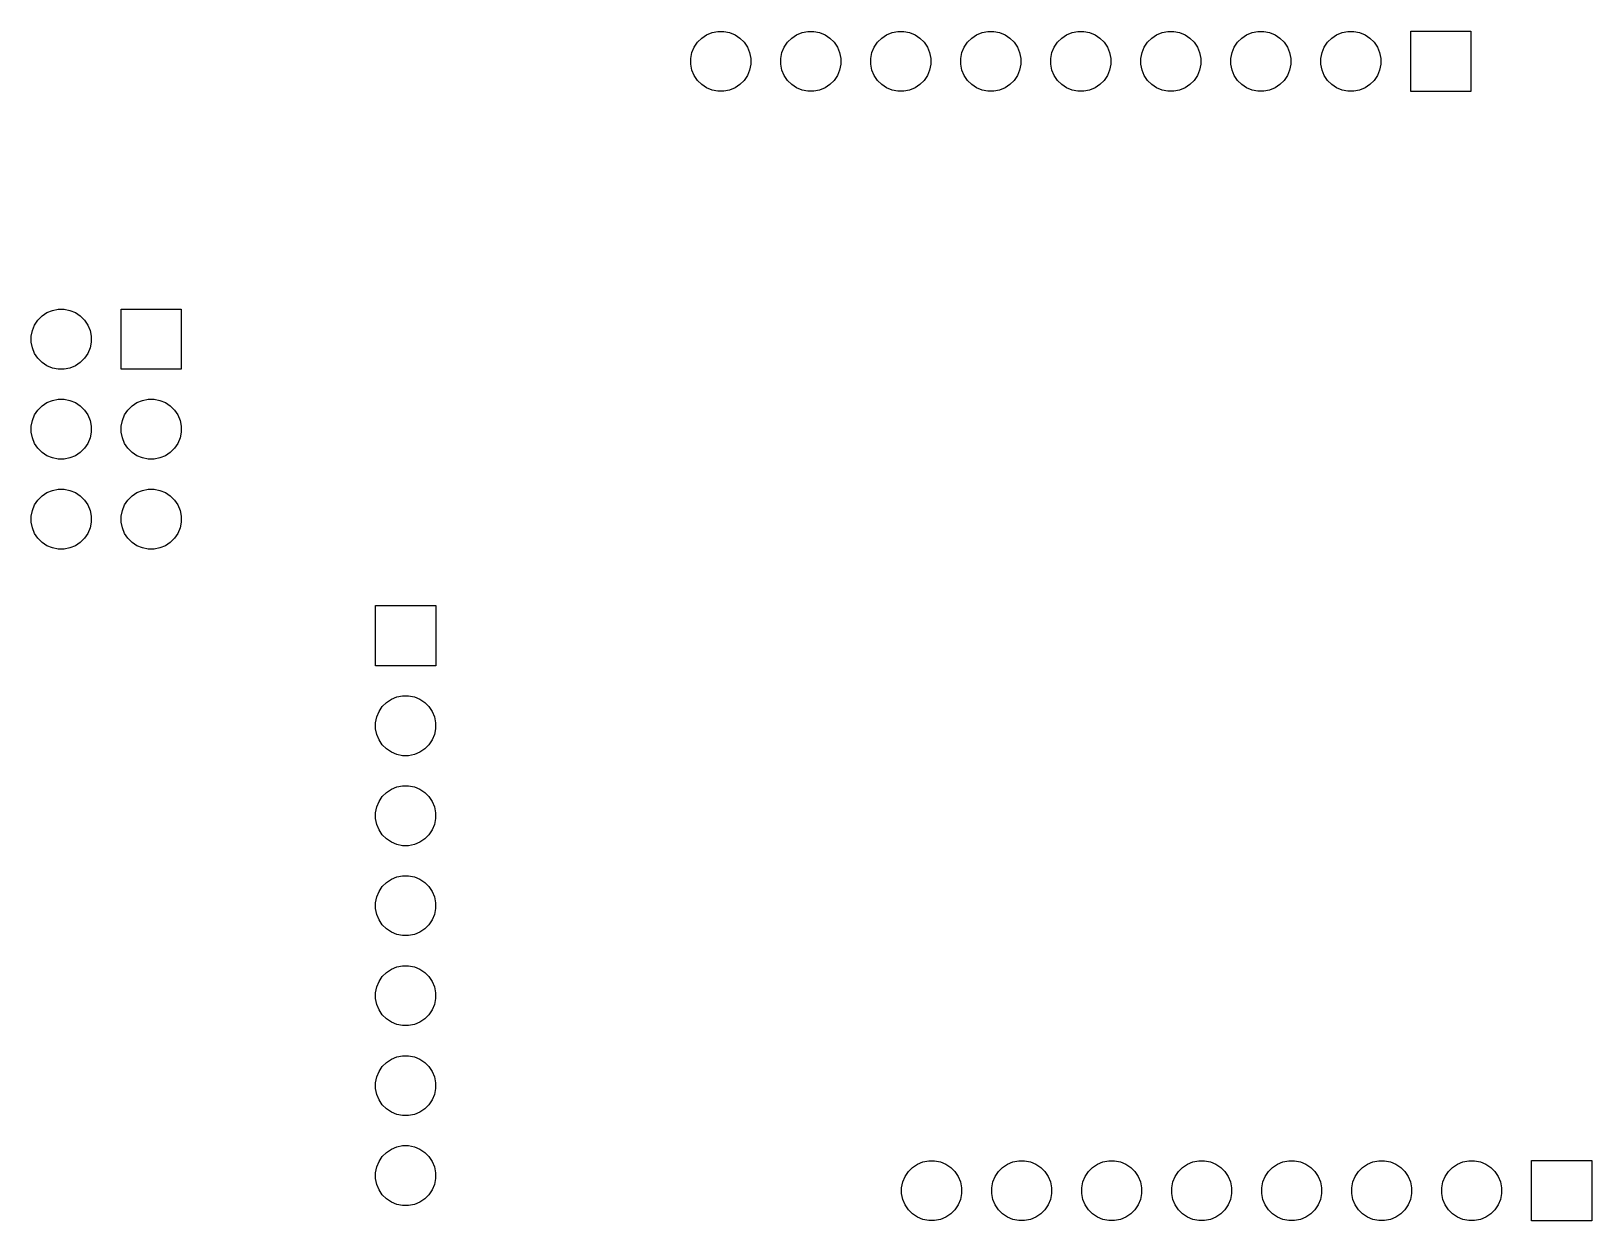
# Model space of a CAD drawing. Extents: x 51.6 to 130.8, y -155.7 to -87.4.
# Drawn here: x 53.71 to 97.75, y -155.67 to -122.09 of the extents above; entities that cross this region are included whole.
import ezdxf

# ---------------------------------------------------------------- set-up
doc = ezdxf.new("R2010")
doc.units = 0
doc.layers.add('BLACK', color=7, linetype='CONTINUOUS')

msp = doc.modelspace()

# ---------------------------------------------------------------- linework, layer by layer
at = {"layer": 'BLACK', "linetype": 'CONTINUOUS'}
for p, q in [((72.425367, -122.540067), (72.517941, -122.40152)), ((72.517941, -122.40152), (72.635766, -122.283695)), ((72.635766, -122.283695), (72.774313, -122.191121)), ((72.774313, -122.191121), (72.928258, -122.127355)), ((72.928258, -122.127355), (73.091685, -122.094847)), ((73.091685, -122.094847), (73.258315, -122.094847)), ((73.258315, -122.094847), (73.421742, -122.127355)), ((73.421742, -122.127355), (73.575687, -122.191121)), ((73.575687, -122.191121), (73.714234, -122.283695)), ((73.714234, -122.283695), (73.832059, -122.40152)), ((73.832059, -122.40152), (73.924633, -122.540067)), ((74.965367, -122.540067), (75.057941, -122.40152)), ((75.057941, -122.40152), (75.175766, -122.283695)), ((75.175766, -122.283695), (75.314313, -122.191121)), ((75.314313, -122.191121), (75.468258, -122.127355)), ((75.468258, -122.127355), (75.631685, -122.094847)), ((75.631685, -122.094847), (75.798315, -122.094847)), ((75.798315, -122.094847), (75.961742, -122.127355)), ((75.961742, -122.127355), (76.115687, -122.191121)), ((76.115687, -122.191121), (76.254234, -122.283695)), ((76.254234, -122.283695), (76.372059, -122.40152)), ((76.372059, -122.40152), (76.464633, -122.540067)), ((77.505367, -122.540067), (77.597941, -122.40152)), ((77.597941, -122.40152), (77.715766, -122.283695)), ((77.715766, -122.283695), (77.854313, -122.191121)), ((77.854313, -122.191121), (78.008258, -122.127355)), ((78.008258, -122.127355), (78.171685, -122.094847)), ((78.171685, -122.094847), (78.338315, -122.094847)), ((78.338315, -122.094847), (78.501742, -122.127355)), ((78.501742, -122.127355), (78.655687, -122.191121)), ((78.655687, -122.191121), (78.794234, -122.283695)), ((78.794234, -122.283695), (78.912059, -122.40152)), ((78.912059, -122.40152), (79.004633, -122.540067)), ((80.045367, -122.540067), (80.137941, -122.40152)), ((80.137941, -122.40152), (80.255766, -122.283695)), ((80.255766, -122.283695), (80.394313, -122.191121)), ((80.394313, -122.191121), (80.548258, -122.127355)), ((80.548258, -122.127355), (80.711685, -122.094847)), ((80.711685, -122.094847), (80.878315, -122.094847)), ((80.878315, -122.094847), (81.041742, -122.127355)), ((81.041742, -122.127355), (81.195687, -122.191121)), ((81.195687, -122.191121), (81.334234, -122.283695)), ((81.334234, -122.283695), (81.452059, -122.40152)), ((81.452059, -122.40152), (81.544633, -122.540067)), ((82.585367, -122.540067), (82.677941, -122.40152)), ((82.677941, -122.40152), (82.795766, -122.283695)), ((82.795766, -122.283695), (82.934313, -122.191121)), ((82.934313, -122.191121), (83.088258, -122.127355)), ((83.088258, -122.127355), (83.251685, -122.094847)), ((83.251685, -122.094847), (83.418315, -122.094847)), ((83.418315, -122.094847), (83.581742, -122.127355)), ((83.581742, -122.127355), (83.735687, -122.191121)), ((83.735687, -122.191121), (83.874234, -122.283695)), ((83.874234, -122.283695), (83.992059, -122.40152)), ((83.992059, -122.40152), (84.084633, -122.540067)), ((85.125367, -122.540067), (85.217941, -122.40152)), ((85.217941, -122.40152), (85.335766, -122.283695)), ((85.335766, -122.283695), (85.474313, -122.191121)), ((85.474313, -122.191121), (85.628258, -122.127355)), ((85.628258, -122.127355), (85.791685, -122.094847)), ((85.791685, -122.094847), (85.958315, -122.094847)), ((85.958315, -122.094847), (86.121742, -122.127355)), ((86.121742, -122.127355), (86.275687, -122.191121)), ((86.275687, -122.191121), (86.414234, -122.283695)), ((86.414234, -122.283695), (86.532059, -122.40152)), ((86.532059, -122.40152), (86.624633, -122.540067)), ((87.665367, -122.540067), (87.757941, -122.40152)), ((87.757941, -122.40152), (87.875766, -122.283695)), ((87.875766, -122.283695), (88.014313, -122.191121)), ((88.014313, -122.191121), (88.168258, -122.127355)), ((88.168258, -122.127355), (88.331685, -122.094847)), ((88.331685, -122.094847), (88.498315, -122.094847)), ((88.498315, -122.094847), (88.661742, -122.127355)), ((88.661742, -122.127355), (88.815687, -122.191121)), ((88.815687, -122.191121), (88.954234, -122.283695)), ((88.954234, -122.283695), (89.072059, -122.40152)), ((89.072059, -122.40152), (89.164633, -122.540067)), ((90.205367, -122.540067), (90.297941, -122.40152)), ((90.297941, -122.40152), (90.415766, -122.283695)), ((90.415766, -122.283695), (90.554313, -122.191121)), ((90.554313, -122.191121), (90.708258, -122.127355)), ((90.708258, -122.127355), (90.871685, -122.094847)), ((90.871685, -122.094847), (91.038315, -122.094847)), ((91.038315, -122.094847), (91.201742, -122.127355)), ((91.201742, -122.127355), (91.355687, -122.191121)), ((91.355687, -122.191121), (91.494234, -122.283695)), ((91.494234, -122.283695), (91.612059, -122.40152)), ((91.612059, -122.40152), (91.704633, -122.540067)), ((92.645, -123.790754), (92.645, -122.090754)), ((92.645, -122.090754), (94.345, -122.090754)), ((94.345, -122.090754), (94.345, -123.790754)), ((72.329093, -122.857439), (72.361601, -122.694012)), ((72.329093, -123.024069), (72.329093, -122.857439)), ((72.361601, -122.694012), (72.425367, -122.540067)), ((73.924633, -122.540067), (73.988399, -122.694012)), ((73.988399, -122.694012), (74.020907, -122.857439)), ((74.020907, -122.857439), (74.020907, -123.024069)), ((74.869093, -122.857439), (74.901601, -122.694012)), ((74.869093, -123.024069), (74.869093, -122.857439)), ((74.901601, -122.694012), (74.965367, -122.540067)), ((76.464633, -122.540067), (76.528399, -122.694012)), ((76.528399, -122.694012), (76.560907, -122.857439)), ((76.560907, -122.857439), (76.560907, -123.024069)), ((77.409093, -122.857439), (77.441601, -122.694012)), ((77.409093, -123.024069), (77.409093, -122.857439)), ((77.441601, -122.694012), (77.505367, -122.540067)), ((79.004633, -122.540067), (79.068399, -122.694012)), ((79.068399, -122.694012), (79.100907, -122.857439)), ((79.100907, -122.857439), (79.100907, -123.024069)), ((79.949093, -122.857439), (79.981601, -122.694012)), ((79.949093, -123.024069), (79.949093, -122.857439)), ((79.981601, -122.694012), (80.045367, -122.540067)), ((81.544633, -122.540067), (81.608399, -122.694012)), ((81.608399, -122.694012), (81.640907, -122.857439)), ((81.640907, -122.857439), (81.640907, -123.024069)), ((82.489093, -122.857439), (82.521601, -122.694012)), ((82.489093, -123.024069), (82.489093, -122.857439)), ((82.521601, -122.694012), (82.585367, -122.540067)), ((84.084633, -122.540067), (84.148399, -122.694012)), ((84.148399, -122.694012), (84.180907, -122.857439)), ((84.180907, -122.857439), (84.180907, -123.024069)), ((85.029093, -122.857439), (85.061601, -122.694012)), ((85.029093, -123.024069), (85.029093, -122.857439)), ((85.061601, -122.694012), (85.125367, -122.540067)), ((86.624633, -122.540067), (86.688399, -122.694012)), ((86.688399, -122.694012), (86.720907, -122.857439)), ((86.720907, -122.857439), (86.720907, -123.024069)), ((87.569093, -122.857439), (87.601601, -122.694012)), ((87.569093, -123.024069), (87.569093, -122.857439)), ((87.601601, -122.694012), (87.665367, -122.540067)), ((89.164633, -122.540067), (89.228399, -122.694012)), ((89.228399, -122.694012), (89.260907, -122.857439)), ((89.260907, -122.857439), (89.260907, -123.024069)), ((90.109093, -122.857439), (90.141601, -122.694012)), ((90.109093, -123.024069), (90.109093, -122.857439)), ((90.141601, -122.694012), (90.205367, -122.540067)), ((91.704633, -122.540067), (91.768399, -122.694012)), ((91.768399, -122.694012), (91.800907, -122.857439)), ((91.800907, -122.857439), (91.800907, -123.024069)), ((72.361601, -123.187496), (72.329093, -123.024069)), ((72.425367, -123.341441), (72.361601, -123.187496)), ((73.988399, -123.187496), (73.924633, -123.341441)), ((74.020907, -123.024069), (73.988399, -123.187496)), ((74.901601, -123.187496), (74.869093, -123.024069)), ((74.965367, -123.341441), (74.901601, -123.187496)), ((76.528399, -123.187496), (76.464633, -123.341441)), ((76.560907, -123.024069), (76.528399, -123.187496)), ((77.441601, -123.187496), (77.409093, -123.024069)), ((77.505367, -123.341441), (77.441601, -123.187496)), ((79.068399, -123.187496), (79.004633, -123.341441)), ((79.100907, -123.024069), (79.068399, -123.187496)), ((79.981601, -123.187496), (79.949093, -123.024069)), ((80.045367, -123.341441), (79.981601, -123.187496)), ((81.608399, -123.187496), (81.544633, -123.341441)), ((81.640907, -123.024069), (81.608399, -123.187496)), ((82.521601, -123.187496), (82.489093, -123.024069)), ((82.585367, -123.341441), (82.521601, -123.187496)), ((84.148399, -123.187496), (84.084633, -123.341441)), ((84.180907, -123.024069), (84.148399, -123.187496)), ((85.061601, -123.187496), (85.029093, -123.024069)), ((85.125367, -123.341441), (85.061601, -123.187496)), ((86.688399, -123.187496), (86.624633, -123.341441)), ((86.720907, -123.024069), (86.688399, -123.187496)), ((87.601601, -123.187496), (87.569093, -123.024069)), ((87.665367, -123.341441), (87.601601, -123.187496)), ((89.228399, -123.187496), (89.164633, -123.341441)), ((89.260907, -123.024069), (89.228399, -123.187496)), ((90.141601, -123.187496), (90.109093, -123.024069)), ((90.205367, -123.341441), (90.141601, -123.187496)), ((91.768399, -123.187496), (91.704633, -123.341441)), ((91.800907, -123.024069), (91.768399, -123.187496)), ((72.517941, -123.479988), (72.425367, -123.341441)), ((72.635766, -123.597813), (72.517941, -123.479988)), ((72.774313, -123.690387), (72.635766, -123.597813)), ((72.928258, -123.754153), (72.774313, -123.690387)), ((73.091685, -123.786661), (72.928258, -123.754153)), ((73.421742, -123.754153), (73.258315, -123.786661)), ((73.575687, -123.690387), (73.421742, -123.754153)), ((73.714234, -123.597813), (73.575687, -123.690387)), ((73.832059, -123.479988), (73.714234, -123.597813)), ((73.924633, -123.341441), (73.832059, -123.479988)), ((75.057941, -123.479988), (74.965367, -123.341441)), ((75.175766, -123.597813), (75.057941, -123.479988)), ((75.314313, -123.690387), (75.175766, -123.597813)), ((75.468258, -123.754153), (75.314313, -123.690387)), ((75.631685, -123.786661), (75.468258, -123.754153)), ((75.961742, -123.754153), (75.798315, -123.786661)), ((76.115687, -123.690387), (75.961742, -123.754153)), ((76.254234, -123.597813), (76.115687, -123.690387)), ((76.372059, -123.479988), (76.254234, -123.597813)), ((76.464633, -123.341441), (76.372059, -123.479988)), ((77.597941, -123.479988), (77.505367, -123.341441)), ((77.715766, -123.597813), (77.597941, -123.479988)), ((77.854313, -123.690387), (77.715766, -123.597813)), ((78.008258, -123.754153), (77.854313, -123.690387)), ((78.171685, -123.786661), (78.008258, -123.754153)), ((78.501742, -123.754153), (78.338315, -123.786661)), ((78.655687, -123.690387), (78.501742, -123.754153)), ((78.794234, -123.597813), (78.655687, -123.690387)), ((78.912059, -123.479988), (78.794234, -123.597813)), ((79.004633, -123.341441), (78.912059, -123.479988)), ((80.137941, -123.479988), (80.045367, -123.341441)), ((80.255766, -123.597813), (80.137941, -123.479988)), ((80.394313, -123.690387), (80.255766, -123.597813)), ((80.548258, -123.754153), (80.394313, -123.690387)), ((80.711685, -123.786661), (80.548258, -123.754153)), ((81.041742, -123.754153), (80.878315, -123.786661)), ((81.195687, -123.690387), (81.041742, -123.754153)), ((81.334234, -123.597813), (81.195687, -123.690387)), ((81.452059, -123.479988), (81.334234, -123.597813)), ((81.544633, -123.341441), (81.452059, -123.479988)), ((82.677941, -123.479988), (82.585367, -123.341441)), ((82.795766, -123.597813), (82.677941, -123.479988)), ((82.934313, -123.690387), (82.795766, -123.597813)), ((83.088258, -123.754153), (82.934313, -123.690387)), ((83.251685, -123.786661), (83.088258, -123.754153)), ((83.581742, -123.754153), (83.418315, -123.786661)), ((83.735687, -123.690387), (83.581742, -123.754153)), ((83.874234, -123.597813), (83.735687, -123.690387)), ((83.992059, -123.479988), (83.874234, -123.597813)), ((84.084633, -123.341441), (83.992059, -123.479988)), ((85.217941, -123.479988), (85.125367, -123.341441)), ((85.335766, -123.597813), (85.217941, -123.479988)), ((85.474313, -123.690387), (85.335766, -123.597813)), ((85.628258, -123.754153), (85.474313, -123.690387)), ((85.791685, -123.786661), (85.628258, -123.754153)), ((86.121742, -123.754153), (85.958315, -123.786661)), ((86.275687, -123.690387), (86.121742, -123.754153)), ((86.414234, -123.597813), (86.275687, -123.690387)), ((86.532059, -123.479988), (86.414234, -123.597813)), ((86.624633, -123.341441), (86.532059, -123.479988)), ((87.757941, -123.479988), (87.665367, -123.341441)), ((87.875766, -123.597813), (87.757941, -123.479988)), ((88.014313, -123.690387), (87.875766, -123.597813)), ((88.168258, -123.754153), (88.014313, -123.690387)), ((88.331685, -123.786661), (88.168258, -123.754153)), ((88.661742, -123.754153), (88.498315, -123.786661)), ((88.815687, -123.690387), (88.661742, -123.754153)), ((88.954234, -123.597813), (88.815687, -123.690387)), ((89.072059, -123.479988), (88.954234, -123.597813)), ((89.164633, -123.341441), (89.072059, -123.479988)), ((90.297941, -123.479988), (90.205367, -123.341441)), ((90.415766, -123.597813), (90.297941, -123.479988)), ((90.554313, -123.690387), (90.415766, -123.597813)), ((90.708258, -123.754153), (90.554313, -123.690387)), ((90.871685, -123.786661), (90.708258, -123.754153)), ((91.201742, -123.754153), (91.038315, -123.786661)), ((91.355687, -123.690387), (91.201742, -123.754153)), ((91.494234, -123.597813), (91.355687, -123.690387)), ((91.612059, -123.479988), (91.494234, -123.597813)), ((91.704633, -123.341441), (91.612059, -123.479988)), ((73.258315, -123.786661), (73.091685, -123.786661)), ((75.798315, -123.786661), (75.631685, -123.786661)), ((78.338315, -123.786661), (78.171685, -123.786661)), ((80.878315, -123.786661), (80.711685, -123.786661)), ((83.418315, -123.786661), (83.251685, -123.786661)), ((85.958315, -123.786661), (85.791685, -123.786661)), ((88.498315, -123.786661), (88.331685, -123.786661)), ((91.038315, -123.786661), (90.871685, -123.786661)), ((94.345, -123.790754), (92.645, -123.790754)), ((53.810367, -130.384313), (53.902941, -130.245766)), ((53.902941, -130.245766), (54.020766, -130.127941)), ((54.020766, -130.127941), (54.159313, -130.035367)), ((54.159313, -130.035367), (54.313258, -129.971601)), ((54.313258, -129.971601), (54.476685, -129.939093)), ((54.476685, -129.939093), (54.643315, -129.939093)), ((54.643315, -129.939093), (54.806742, -129.971601)), ((54.806742, -129.971601), (54.960687, -130.035367)), ((54.960687, -130.035367), (55.099234, -130.127941)), ((55.099234, -130.127941), (55.217059, -130.245766)), ((55.217059, -130.245766), (55.309633, -130.384313)), ((56.25, -131.635), (56.25, -129.935)), ((56.25, -129.935), (57.95, -129.935)), ((57.95, -129.935), (57.95, -131.635)), ((53.714093, -130.701685), (53.746601, -130.538258)), ((53.714093, -130.868315), (53.714093, -130.701685)), ((53.746601, -130.538258), (53.810367, -130.384313)), ((55.309633, -130.384313), (55.373399, -130.538258)), ((55.373399, -130.538258), (55.405907, -130.701685)), ((55.405907, -130.701685), (55.405907, -130.868315)), ((53.746601, -131.031742), (53.714093, -130.868315)), ((53.810367, -131.185687), (53.746601, -131.031742)), ((53.902941, -131.324234), (53.810367, -131.185687)), ((55.309633, -131.185687), (55.217059, -131.324234)), ((55.373399, -131.031742), (55.309633, -131.185687)), ((55.405907, -130.868315), (55.373399, -131.031742)), ((54.020766, -131.442059), (53.902941, -131.324234)), ((54.159313, -131.534633), (54.020766, -131.442059)), ((54.313258, -131.598399), (54.159313, -131.534633)), ((54.476685, -131.630907), (54.313258, -131.598399)), ((54.643315, -131.630907), (54.476685, -131.630907)), ((54.806742, -131.598399), (54.643315, -131.630907)), ((54.960687, -131.534633), (54.806742, -131.598399)), ((55.099234, -131.442059), (54.960687, -131.534633)), ((55.217059, -131.324234), (55.099234, -131.442059)), ((57.95, -131.635), (56.25, -131.635)), ((54.159313, -132.575367), (54.313258, -132.511601)), ((54.313258, -132.511601), (54.476685, -132.479093)), ((54.476685, -132.479093), (54.643315, -132.479093)), ((54.643315, -132.479093), (54.806742, -132.511601)), ((54.806742, -132.511601), (54.960687, -132.575367)), ((56.699313, -132.575367), (56.853258, -132.511601)), ((56.853258, -132.511601), (57.016685, -132.479093)), ((57.016685, -132.479093), (57.183315, -132.479093)), ((57.183315, -132.479093), (57.346742, -132.511601)), ((57.346742, -132.511601), (57.500687, -132.575367)), ((53.746601, -133.078258), (53.810367, -132.924313)), ((53.810367, -132.924313), (53.902941, -132.785766)), ((53.902941, -132.785766), (54.020766, -132.667941)), ((54.020766, -132.667941), (54.159313, -132.575367)), ((54.960687, -132.575367), (55.099234, -132.667941)), ((55.099234, -132.667941), (55.217059, -132.785766)), ((55.217059, -132.785766), (55.309633, -132.924313)), ((55.309633, -132.924313), (55.373399, -133.078258)), ((56.286601, -133.078258), (56.350367, -132.924313)), ((56.350367, -132.924313), (56.442941, -132.785766)), ((56.442941, -132.785766), (56.560766, -132.667941)), ((56.560766, -132.667941), (56.699313, -132.575367)), ((57.500687, -132.575367), (57.639234, -132.667941)), ((57.639234, -132.667941), (57.757059, -132.785766)), ((57.757059, -132.785766), (57.849633, -132.924313)), ((57.849633, -132.924313), (57.913399, -133.078258)), ((53.714093, -133.241685), (53.746601, -133.078258)), ((53.714093, -133.408315), (53.714093, -133.241685)), ((53.746601, -133.571742), (53.714093, -133.408315)), ((55.373399, -133.078258), (55.405907, -133.241685)), ((55.405907, -133.408315), (55.373399, -133.571742)), ((55.405907, -133.241685), (55.405907, -133.408315)), ((56.254093, -133.241685), (56.286601, -133.078258)), ((56.254093, -133.408315), (56.254093, -133.241685)), ((56.286601, -133.571742), (56.254093, -133.408315)), ((57.913399, -133.078258), (57.945907, -133.241685)), ((57.945907, -133.408315), (57.913399, -133.571742)), ((57.945907, -133.241685), (57.945907, -133.408315)), ((53.810367, -133.725687), (53.746601, -133.571742)), ((53.902941, -133.864234), (53.810367, -133.725687)), ((54.020766, -133.982059), (53.902941, -133.864234)), ((55.217059, -133.864234), (55.099234, -133.982059)), ((55.309633, -133.725687), (55.217059, -133.864234)), ((55.373399, -133.571742), (55.309633, -133.725687)), ((56.350367, -133.725687), (56.286601, -133.571742)), ((56.442941, -133.864234), (56.350367, -133.725687)), ((56.560766, -133.982059), (56.442941, -133.864234)), ((57.757059, -133.864234), (57.639234, -133.982059)), ((57.849633, -133.725687), (57.757059, -133.864234)), ((57.913399, -133.571742), (57.849633, -133.725687)), ((54.159313, -134.074633), (54.020766, -133.982059)), ((54.313258, -134.138399), (54.159313, -134.074633)), ((54.476685, -134.170907), (54.313258, -134.138399)), ((54.643315, -134.170907), (54.476685, -134.170907)), ((54.806742, -134.138399), (54.643315, -134.170907)), ((54.960687, -134.074633), (54.806742, -134.138399)), ((55.099234, -133.982059), (54.960687, -134.074633)), ((56.699313, -134.074633), (56.560766, -133.982059)), ((56.853258, -134.138399), (56.699313, -134.074633)), ((57.016685, -134.170907), (56.853258, -134.138399)), ((57.183315, -134.170907), (57.016685, -134.170907)), ((57.346742, -134.138399), (57.183315, -134.170907)), ((57.500687, -134.074633), (57.346742, -134.138399)), ((57.639234, -133.982059), (57.500687, -134.074633)), ((54.020766, -135.207941), (54.159313, -135.115367)), ((54.159313, -135.115367), (54.313258, -135.051601)), ((54.313258, -135.051601), (54.476685, -135.019093)), ((54.476685, -135.019093), (54.643315, -135.019093)), ((54.643315, -135.019093), (54.806742, -135.051601)), ((54.806742, -135.051601), (54.960687, -135.115367)), ((54.960687, -135.115367), (55.099234, -135.207941)), ((56.560766, -135.207941), (56.699313, -135.115367)), ((56.699313, -135.115367), (56.853258, -135.051601)), ((56.853258, -135.051601), (57.016685, -135.019093)), ((57.016685, -135.019093), (57.183315, -135.019093)), ((57.183315, -135.019093), (57.346742, -135.051601)), ((57.346742, -135.051601), (57.500687, -135.115367)), ((57.500687, -135.115367), (57.639234, -135.207941)), ((53.714093, -135.781685), (53.746601, -135.618258)), ((53.746601, -135.618258), (53.810367, -135.464313)), ((53.810367, -135.464313), (53.902941, -135.325766)), ((53.902941, -135.325766), (54.020766, -135.207941)), ((55.099234, -135.207941), (55.217059, -135.325766)), ((55.217059, -135.325766), (55.309633, -135.464313)), ((55.309633, -135.464313), (55.373399, -135.618258)), ((55.373399, -135.618258), (55.405907, -135.781685)), ((56.254093, -135.781685), (56.286601, -135.618258)), ((56.286601, -135.618258), (56.350367, -135.464313)), ((56.350367, -135.464313), (56.442941, -135.325766)), ((56.442941, -135.325766), (56.560766, -135.207941)), ((57.639234, -135.207941), (57.757059, -135.325766)), ((57.757059, -135.325766), (57.849633, -135.464313)), ((57.849633, -135.464313), (57.913399, -135.618258)), ((57.913399, -135.618258), (57.945907, -135.781685)), ((53.714093, -135.948315), (53.714093, -135.781685)), ((53.746601, -136.111742), (53.714093, -135.948315)), ((55.405907, -135.948315), (55.373399, -136.111742)), ((55.405907, -135.781685), (55.405907, -135.948315)), ((56.254093, -135.948315), (56.254093, -135.781685)), ((56.286601, -136.111742), (56.254093, -135.948315)), ((57.945907, -135.948315), (57.913399, -136.111742)), ((57.945907, -135.781685), (57.945907, -135.948315)), ((53.810367, -136.265687), (53.746601, -136.111742)), ((53.902941, -136.404234), (53.810367, -136.265687)), ((54.020766, -136.522059), (53.902941, -136.404234)), ((54.159313, -136.614633), (54.020766, -136.522059)), ((55.099234, -136.522059), (54.960687, -136.614633)), ((55.217059, -136.404234), (55.099234, -136.522059)), ((55.309633, -136.265687), (55.217059, -136.404234)), ((55.373399, -136.111742), (55.309633, -136.265687)), ((56.350367, -136.265687), (56.286601, -136.111742)), ((56.442941, -136.404234), (56.350367, -136.265687)), ((56.560766, -136.522059), (56.442941, -136.404234)), ((56.699313, -136.614633), (56.560766, -136.522059)), ((57.639234, -136.522059), (57.500687, -136.614633)), ((57.757059, -136.404234), (57.639234, -136.522059)), ((57.849633, -136.265687), (57.757059, -136.404234)), ((57.913399, -136.111742), (57.849633, -136.265687)), ((54.313258, -136.678399), (54.159313, -136.614633)), ((54.476685, -136.710907), (54.313258, -136.678399)), ((54.643315, -136.710907), (54.476685, -136.710907)), ((54.806742, -136.678399), (54.643315, -136.710907)), ((54.960687, -136.614633), (54.806742, -136.678399)), ((56.853258, -136.678399), (56.699313, -136.614633)), ((57.016685, -136.710907), (56.853258, -136.678399)), ((57.183315, -136.710907), (57.016685, -136.710907)), ((57.346742, -136.678399), (57.183315, -136.710907)), ((57.500687, -136.614633), (57.346742, -136.678399)), ((63.43, -140.005754), (63.43, -138.305754)), ((63.43, -138.305754), (65.13, -138.305754)), ((65.13, -138.305754), (65.13, -140.005754)), ((65.13, -140.005754), (63.43, -140.005754)), ((63.879313, -140.946121), (64.033258, -140.882355)), ((64.033258, -140.882355), (64.196685, -140.849847)), ((64.196685, -140.849847), (64.363315, -140.849847)), ((64.363315, -140.849847), (64.526742, -140.882355)), ((64.526742, -140.882355), (64.680687, -140.946121)), ((63.466601, -141.449012), (63.530367, -141.295067)), ((63.530367, -141.295067), (63.622941, -141.15652)), ((63.622941, -141.15652), (63.740766, -141.038695)), ((63.740766, -141.038695), (63.879313, -140.946121)), ((64.680687, -140.946121), (64.819234, -141.038695)), ((64.819234, -141.038695), (64.937059, -141.15652)), ((64.937059, -141.15652), (65.029633, -141.295067)), ((65.029633, -141.295067), (65.093399, -141.449012)), ((63.434093, -141.612439), (63.466601, -141.449012)), ((63.434093, -141.779069), (63.434093, -141.612439)), ((63.466601, -141.942496), (63.434093, -141.779069)), ((65.093399, -141.449012), (65.125907, -141.612439)), ((65.125907, -141.779069), (65.093399, -141.942496)), ((65.125907, -141.612439), (65.125907, -141.779069)), ((63.530367, -142.096441), (63.466601, -141.942496)), ((63.622941, -142.234988), (63.530367, -142.096441)), ((63.740766, -142.352813), (63.622941, -142.234988)), ((64.937059, -142.234988), (64.819234, -142.352813)), ((65.029633, -142.096441), (64.937059, -142.234988)), ((65.093399, -141.942496), (65.029633, -142.096441)), ((63.879313, -142.445387), (63.740766, -142.352813)), ((64.033258, -142.509153), (63.879313, -142.445387)), ((64.196685, -142.541661), (64.033258, -142.509153)), ((64.363315, -142.541661), (64.196685, -142.541661)), ((64.526742, -142.509153), (64.363315, -142.541661)), ((64.680687, -142.445387), (64.526742, -142.509153)), ((64.819234, -142.352813), (64.680687, -142.445387)), ((63.740766, -143.578695), (63.879313, -143.486121)), ((63.879313, -143.486121), (64.033258, -143.422355)), ((64.033258, -143.422355), (64.196685, -143.389847)), ((64.196685, -143.389847), (64.363315, -143.389847)), ((64.363315, -143.389847), (64.526742, -143.422355)), ((64.526742, -143.422355), (64.680687, -143.486121)), ((64.680687, -143.486121), (64.819234, -143.578695)), ((63.434093, -144.152439), (63.466601, -143.989012)), ((63.466601, -143.989012), (63.530367, -143.835067)), ((63.530367, -143.835067), (63.622941, -143.69652)), ((63.622941, -143.69652), (63.740766, -143.578695)), ((64.819234, -143.578695), (64.937059, -143.69652)), ((64.937059, -143.69652), (65.029633, -143.835067)), ((65.029633, -143.835067), (65.093399, -143.989012)), ((65.093399, -143.989012), (65.125907, -144.152439)), ((63.434093, -144.319069), (63.434093, -144.152439)), ((63.466601, -144.482496), (63.434093, -144.319069)), ((65.125907, -144.319069), (65.093399, -144.482496)), ((65.125907, -144.152439), (65.125907, -144.319069)), ((63.530367, -144.636441), (63.466601, -144.482496)), ((63.622941, -144.774988), (63.530367, -144.636441)), ((63.740766, -144.892813), (63.622941, -144.774988)), ((63.879313, -144.985387), (63.740766, -144.892813)), ((64.819234, -144.892813), (64.680687, -144.985387)), ((64.937059, -144.774988), (64.819234, -144.892813)), ((65.029633, -144.636441), (64.937059, -144.774988)), ((65.093399, -144.482496), (65.029633, -144.636441)), ((64.033258, -145.049153), (63.879313, -144.985387)), ((64.196685, -145.081661), (64.033258, -145.049153)), ((64.363315, -145.081661), (64.196685, -145.081661)), ((64.526742, -145.049153), (64.363315, -145.081661)), ((64.680687, -144.985387), (64.526742, -145.049153)), ((63.622941, -146.23652), (63.740766, -146.118695)), ((63.740766, -146.118695), (63.879313, -146.026121)), ((63.879313, -146.026121), (64.033258, -145.962355)), ((64.033258, -145.962355), (64.196685, -145.929847)), ((64.196685, -145.929847), (64.363315, -145.929847)), ((64.363315, -145.929847), (64.526742, -145.962355)), ((64.526742, -145.962355), (64.680687, -146.026121)), ((64.680687, -146.026121), (64.819234, -146.118695)), ((64.819234, -146.118695), (64.937059, -146.23652)), ((63.434093, -146.692439), (63.466601, -146.529012)), ((63.466601, -146.529012), (63.530367, -146.375067)), ((63.530367, -146.375067), (63.622941, -146.23652)), ((64.937059, -146.23652), (65.029633, -146.375067)), ((65.029633, -146.375067), (65.093399, -146.529012)), ((65.093399, -146.529012), (65.125907, -146.692439)), ((63.434093, -146.859069), (63.434093, -146.692439)), ((63.466601, -147.022496), (63.434093, -146.859069)), ((63.530367, -147.176441), (63.466601, -147.022496)), ((65.093399, -147.022496), (65.029633, -147.176441)), ((65.125907, -146.859069), (65.093399, -147.022496)), ((65.125907, -146.692439), (65.125907, -146.859069)), ((63.622941, -147.314988), (63.530367, -147.176441)), ((63.740766, -147.432813), (63.622941, -147.314988)), ((63.879313, -147.525387), (63.740766, -147.432813)), ((64.033258, -147.589153), (63.879313, -147.525387)), ((64.680687, -147.525387), (64.526742, -147.589153)), ((64.819234, -147.432813), (64.680687, -147.525387)), ((64.937059, -147.314988), (64.819234, -147.432813)), ((65.029633, -147.176441), (64.937059, -147.314988)), ((64.196685, -147.621661), (64.033258, -147.589153)), ((64.363315, -147.621661), (64.196685, -147.621661)), ((64.526742, -147.589153), (64.363315, -147.621661)), ((63.530367, -148.915067), (63.622941, -148.77652)), ((63.622941, -148.77652), (63.740766, -148.658695)), ((63.740766, -148.658695), (63.879313, -148.566121)), ((63.879313, -148.566121), (64.033258, -148.502355)), ((64.033258, -148.502355), (64.196685, -148.469847)), ((64.196685, -148.469847), (64.363315, -148.469847)), ((64.363315, -148.469847), (64.526742, -148.502355)), ((64.526742, -148.502355), (64.680687, -148.566121)), ((64.680687, -148.566121), (64.819234, -148.658695)), ((64.819234, -148.658695), (64.937059, -148.77652)), ((64.937059, -148.77652), (65.029633, -148.915067)), ((63.434093, -149.232439), (63.466601, -149.069012)), ((63.434093, -149.399069), (63.434093, -149.232439)), ((63.466601, -149.069012), (63.530367, -148.915067)), ((65.029633, -148.915067), (65.093399, -149.069012)), ((65.093399, -149.069012), (65.125907, -149.232439)), ((65.125907, -149.232439), (65.125907, -149.399069)), ((63.466601, -149.562496), (63.434093, -149.399069)), ((63.530367, -149.716441), (63.466601, -149.562496)), ((63.622941, -149.854988), (63.530367, -149.716441)), ((65.029633, -149.716441), (64.937059, -149.854988)), ((65.093399, -149.562496), (65.029633, -149.716441)), ((65.125907, -149.399069), (65.093399, -149.562496)), ((63.740766, -149.972813), (63.622941, -149.854988)), ((63.879313, -150.065387), (63.740766, -149.972813)), ((64.033258, -150.129153), (63.879313, -150.065387)), ((64.196685, -150.161661), (64.033258, -150.129153)), ((64.363315, -150.161661), (64.196685, -150.161661)), ((64.526742, -150.129153), (64.363315, -150.161661)), ((64.680687, -150.065387), (64.526742, -150.129153)), ((64.819234, -149.972813), (64.680687, -150.065387)), ((64.937059, -149.854988), (64.819234, -149.972813)), ((63.879313, -151.106121), (64.033258, -151.042355)), ((64.033258, -151.042355), (64.196685, -151.009847)), ((64.196685, -151.009847), (64.363315, -151.009847)), ((64.363315, -151.009847), (64.526742, -151.042355)), ((64.526742, -151.042355), (64.680687, -151.106121)), ((63.466601, -151.609012), (63.530367, -151.455067)), ((63.530367, -151.455067), (63.622941, -151.31652)), ((63.622941, -151.31652), (63.740766, -151.198695)), ((63.740766, -151.198695), (63.879313, -151.106121)), ((64.680687, -151.106121), (64.819234, -151.198695)), ((64.819234, -151.198695), (64.937059, -151.31652)), ((64.937059, -151.31652), (65.029633, -151.455067)), ((65.029633, -151.455067), (65.093399, -151.609012)), ((63.434093, -151.772439), (63.466601, -151.609012)), ((63.434093, -151.939069), (63.434093, -151.772439)), ((63.466601, -152.102496), (63.434093, -151.939069)), ((65.093399, -151.609012), (65.125907, -151.772439)), ((65.125907, -151.939069), (65.093399, -152.102496)), ((65.125907, -151.772439), (65.125907, -151.939069)), ((63.530367, -152.256441), (63.466601, -152.102496)), ((63.622941, -152.394988), (63.530367, -152.256441)), ((65.029633, -152.256441), (64.937059, -152.394988)), ((65.093399, -152.102496), (65.029633, -152.256441)), ((63.740766, -152.512813), (63.622941, -152.394988)), ((63.879313, -152.605387), (63.740766, -152.512813)), ((64.033258, -152.669153), (63.879313, -152.605387)), ((64.196685, -152.701661), (64.033258, -152.669153)), ((64.363315, -152.701661), (64.196685, -152.701661)), ((64.526742, -152.669153), (64.363315, -152.701661)), ((64.680687, -152.605387), (64.526742, -152.669153)), ((64.819234, -152.512813), (64.680687, -152.605387)), ((64.937059, -152.394988), (64.819234, -152.512813)), ((63.740766, -153.738695), (63.879313, -153.646121)), ((63.879313, -153.646121), (64.033258, -153.582355)), ((64.033258, -153.582355), (64.196685, -153.549847)), ((64.196685, -153.549847), (64.363315, -153.549847)), ((64.363315, -153.549847), (64.526742, -153.582355)), ((64.526742, -153.582355), (64.680687, -153.646121)), ((64.680687, -153.646121), (64.819234, -153.738695)), ((63.466601, -154.149012), (63.530367, -153.995067)), ((63.530367, -153.995067), (63.622941, -153.85652)), ((63.622941, -153.85652), (63.740766, -153.738695)), ((64.819234, -153.738695), (64.937059, -153.85652)), ((64.937059, -153.85652), (65.029633, -153.995067)), ((65.029633, -153.995067), (65.093399, -154.149012)), ((78.585766, -154.163695), (78.724313, -154.071121)), ((78.724313, -154.071121), (78.878258, -154.007355)), ((78.878258, -154.007355), (79.041685, -153.974847)), ((79.041685, -153.974847), (79.208315, -153.974847)), ((79.208315, -153.974847), (79.371742, -154.007355)), ((79.371742, -154.007355), (79.525687, -154.071121)), ((79.525687, -154.071121), (79.664234, -154.163695)), ((81.125766, -154.163695), (81.264313, -154.071121)), ((81.264313, -154.071121), (81.418258, -154.007355)), ((81.418258, -154.007355), (81.581685, -153.974847)), ((81.581685, -153.974847), (81.748315, -153.974847)), ((81.748315, -153.974847), (81.911742, -154.007355)), ((81.911742, -154.007355), (82.065687, -154.071121)), ((82.065687, -154.071121), (82.204234, -154.163695)), ((83.665766, -154.163695), (83.804313, -154.071121)), ((83.804313, -154.071121), (83.958258, -154.007355)), ((83.958258, -154.007355), (84.121685, -153.974847)), ((84.121685, -153.974847), (84.288315, -153.974847)), ((84.288315, -153.974847), (84.451742, -154.007355)), ((84.451742, -154.007355), (84.605687, -154.071121)), ((84.605687, -154.071121), (84.744234, -154.163695)), ((86.205766, -154.163695), (86.344313, -154.071121)), ((86.344313, -154.071121), (86.498258, -154.007355)), ((86.498258, -154.007355), (86.661685, -153.974847)), ((86.661685, -153.974847), (86.828315, -153.974847)), ((86.828315, -153.974847), (86.991742, -154.007355)), ((86.991742, -154.007355), (87.145687, -154.071121)), ((87.145687, -154.071121), (87.284234, -154.163695)), ((88.745766, -154.163695), (88.884313, -154.071121)), ((88.884313, -154.071121), (89.038258, -154.007355)), ((89.038258, -154.007355), (89.201685, -153.974847)), ((89.201685, -153.974847), (89.368315, -153.974847)), ((89.368315, -153.974847), (89.531742, -154.007355)), ((89.531742, -154.007355), (89.685687, -154.071121)), ((89.685687, -154.071121), (89.824234, -154.163695)), ((91.285766, -154.163695), (91.424313, -154.071121)), ((91.424313, -154.071121), (91.578258, -154.007355)), ((91.578258, -154.007355), (91.741685, -153.974847)), ((91.741685, -153.974847), (91.908315, -153.974847)), ((91.908315, -153.974847), (92.071742, -154.007355)), ((92.071742, -154.007355), (92.225687, -154.071121)), ((92.225687, -154.071121), (92.364234, -154.163695)), ((93.825766, -154.163695), (93.964313, -154.071121)), ((93.964313, -154.071121), (94.118258, -154.007355)), ((94.118258, -154.007355), (94.281685, -153.974847)), ((94.281685, -153.974847), (94.448315, -153.974847)), ((94.448315, -153.974847), (94.611742, -154.007355)), ((94.611742, -154.007355), (94.765687, -154.071121)), ((94.765687, -154.071121), (94.904234, -154.163695)), ((96.055, -155.670754), (96.055, -153.970754)), ((96.055, -153.970754), (97.755, -153.970754)), ((97.755, -153.970754), (97.755, -155.670754)), ((63.434093, -154.312439), (63.466601, -154.149012)), ((63.434093, -154.479069), (63.434093, -154.312439)), ((63.466601, -154.642496), (63.434093, -154.479069)), ((65.093399, -154.149012), (65.125907, -154.312439)), ((65.125907, -154.479069), (65.093399, -154.642496)), ((65.125907, -154.312439), (65.125907, -154.479069)), ((78.279093, -154.737439), (78.311601, -154.574012)), ((78.311601, -154.574012), (78.375367, -154.420067)), ((78.375367, -154.420067), (78.467941, -154.28152)), ((78.467941, -154.28152), (78.585766, -154.163695)), ((79.664234, -154.163695), (79.782059, -154.28152)), ((79.782059, -154.28152), (79.874633, -154.420067)), ((79.874633, -154.420067), (79.938399, -154.574012)), ((79.938399, -154.574012), (79.970907, -154.737439)), ((80.819093, -154.737439), (80.851601, -154.574012)), ((80.851601, -154.574012), (80.915367, -154.420067)), ((80.915367, -154.420067), (81.007941, -154.28152)), ((81.007941, -154.28152), (81.125766, -154.163695)), ((82.204234, -154.163695), (82.322059, -154.28152)), ((82.322059, -154.28152), (82.414633, -154.420067)), ((82.414633, -154.420067), (82.478399, -154.574012)), ((82.478399, -154.574012), (82.510907, -154.737439)), ((83.359093, -154.737439), (83.391601, -154.574012)), ((83.391601, -154.574012), (83.455367, -154.420067)), ((83.455367, -154.420067), (83.547941, -154.28152)), ((83.547941, -154.28152), (83.665766, -154.163695)), ((84.744234, -154.163695), (84.862059, -154.28152)), ((84.862059, -154.28152), (84.954633, -154.420067)), ((84.954633, -154.420067), (85.018399, -154.574012)), ((85.018399, -154.574012), (85.050907, -154.737439)), ((85.899093, -154.737439), (85.931601, -154.574012)), ((85.931601, -154.574012), (85.995367, -154.420067)), ((85.995367, -154.420067), (86.087941, -154.28152)), ((86.087941, -154.28152), (86.205766, -154.163695)), ((87.284234, -154.163695), (87.402059, -154.28152)), ((87.402059, -154.28152), (87.494633, -154.420067)), ((87.494633, -154.420067), (87.558399, -154.574012)), ((87.558399, -154.574012), (87.590907, -154.737439)), ((88.439093, -154.737439), (88.471601, -154.574012)), ((88.471601, -154.574012), (88.535367, -154.420067)), ((88.535367, -154.420067), (88.627941, -154.28152)), ((88.627941, -154.28152), (88.745766, -154.163695)), ((89.824234, -154.163695), (89.942059, -154.28152)), ((89.942059, -154.28152), (90.034633, -154.420067)), ((90.034633, -154.420067), (90.098399, -154.574012)), ((90.098399, -154.574012), (90.130907, -154.737439)), ((90.979093, -154.737439), (91.011601, -154.574012)), ((91.011601, -154.574012), (91.075367, -154.420067)), ((91.075367, -154.420067), (91.167941, -154.28152)), ((91.167941, -154.28152), (91.285766, -154.163695)), ((92.364234, -154.163695), (92.482059, -154.28152)), ((92.482059, -154.28152), (92.574633, -154.420067)), ((92.574633, -154.420067), (92.638399, -154.574012)), ((92.638399, -154.574012), (92.670907, -154.737439)), ((93.519093, -154.737439), (93.551601, -154.574012)), ((93.551601, -154.574012), (93.615367, -154.420067)), ((93.615367, -154.420067), (93.707941, -154.28152)), ((93.707941, -154.28152), (93.825766, -154.163695)), ((94.904234, -154.163695), (95.022059, -154.28152)), ((95.022059, -154.28152), (95.114633, -154.420067)), ((95.114633, -154.420067), (95.178399, -154.574012)), ((95.178399, -154.574012), (95.210907, -154.737439)), ((63.530367, -154.796441), (63.466601, -154.642496)), ((63.622941, -154.934988), (63.530367, -154.796441)), ((63.740766, -155.052813), (63.622941, -154.934988)), ((64.937059, -154.934988), (64.819234, -155.052813)), ((65.029633, -154.796441), (64.937059, -154.934988)), ((65.093399, -154.642496), (65.029633, -154.796441)), ((78.279093, -154.904069), (78.279093, -154.737439)), ((78.311601, -155.067496), (78.279093, -154.904069)), ((79.970907, -154.904069), (79.938399, -155.067496)), ((79.970907, -154.737439), (79.970907, -154.904069)), ((80.819093, -154.904069), (80.819093, -154.737439)), ((80.851601, -155.067496), (80.819093, -154.904069)), ((82.510907, -154.904069), (82.478399, -155.067496)), ((82.510907, -154.737439), (82.510907, -154.904069)), ((83.359093, -154.904069), (83.359093, -154.737439)), ((83.391601, -155.067496), (83.359093, -154.904069)), ((85.050907, -154.904069), (85.018399, -155.067496)), ((85.050907, -154.737439), (85.050907, -154.904069)), ((85.899093, -154.904069), (85.899093, -154.737439)), ((85.931601, -155.067496), (85.899093, -154.904069)), ((87.590907, -154.904069), (87.558399, -155.067496)), ((87.590907, -154.737439), (87.590907, -154.904069)), ((88.439093, -154.904069), (88.439093, -154.737439)), ((88.471601, -155.067496), (88.439093, -154.904069)), ((90.130907, -154.904069), (90.098399, -155.067496)), ((90.130907, -154.737439), (90.130907, -154.904069)), ((90.979093, -154.904069), (90.979093, -154.737439)), ((91.011601, -155.067496), (90.979093, -154.904069)), ((92.670907, -154.904069), (92.638399, -155.067496)), ((92.670907, -154.737439), (92.670907, -154.904069)), ((93.519093, -154.904069), (93.519093, -154.737439)), ((93.551601, -155.067496), (93.519093, -154.904069)), ((95.210907, -154.904069), (95.178399, -155.067496)), ((95.210907, -154.737439), (95.210907, -154.904069)), ((63.879313, -155.145387), (63.740766, -155.052813)), ((64.033258, -155.209153), (63.879313, -155.145387)), ((64.196685, -155.241661), (64.033258, -155.209153)), ((64.363315, -155.241661), (64.196685, -155.241661)), ((64.526742, -155.209153), (64.363315, -155.241661)), ((64.680687, -155.145387), (64.526742, -155.209153)), ((64.819234, -155.052813), (64.680687, -155.145387)), ((78.375367, -155.221441), (78.311601, -155.067496)), ((78.467941, -155.359988), (78.375367, -155.221441)), ((78.585766, -155.477813), (78.467941, -155.359988)), ((79.782059, -155.359988), (79.664234, -155.477813)), ((79.874633, -155.221441), (79.782059, -155.359988)), ((79.938399, -155.067496), (79.874633, -155.221441)), ((80.915367, -155.221441), (80.851601, -155.067496)), ((81.007941, -155.359988), (80.915367, -155.221441)), ((81.125766, -155.477813), (81.007941, -155.359988)), ((82.322059, -155.359988), (82.204234, -155.477813)), ((82.414633, -155.221441), (82.322059, -155.359988)), ((82.478399, -155.067496), (82.414633, -155.221441)), ((83.455367, -155.221441), (83.391601, -155.067496)), ((83.547941, -155.359988), (83.455367, -155.221441)), ((83.665766, -155.477813), (83.547941, -155.359988)), ((84.862059, -155.359988), (84.744234, -155.477813)), ((84.954633, -155.221441), (84.862059, -155.359988)), ((85.018399, -155.067496), (84.954633, -155.221441)), ((85.995367, -155.221441), (85.931601, -155.067496)), ((86.087941, -155.359988), (85.995367, -155.221441)), ((86.205766, -155.477813), (86.087941, -155.359988)), ((87.402059, -155.359988), (87.284234, -155.477813)), ((87.494633, -155.221441), (87.402059, -155.359988)), ((87.558399, -155.067496), (87.494633, -155.221441)), ((88.535367, -155.221441), (88.471601, -155.067496)), ((88.627941, -155.359988), (88.535367, -155.221441)), ((88.745766, -155.477813), (88.627941, -155.359988)), ((89.942059, -155.359988), (89.824234, -155.477813)), ((90.034633, -155.221441), (89.942059, -155.359988)), ((90.098399, -155.067496), (90.034633, -155.221441)), ((91.075367, -155.221441), (91.011601, -155.067496)), ((91.167941, -155.359988), (91.075367, -155.221441)), ((91.285766, -155.477813), (91.167941, -155.359988)), ((92.482059, -155.359988), (92.364234, -155.477813)), ((92.574633, -155.221441), (92.482059, -155.359988)), ((92.638399, -155.067496), (92.574633, -155.221441)), ((93.615367, -155.221441), (93.551601, -155.067496)), ((93.707941, -155.359988), (93.615367, -155.221441)), ((93.825766, -155.477813), (93.707941, -155.359988)), ((95.022059, -155.359988), (94.904234, -155.477813)), ((95.114633, -155.221441), (95.022059, -155.359988)), ((95.178399, -155.067496), (95.114633, -155.221441)), ((78.724313, -155.570387), (78.585766, -155.477813)), ((78.878258, -155.634153), (78.724313, -155.570387)), ((79.041685, -155.666661), (78.878258, -155.634153)), ((79.208315, -155.666661), (79.041685, -155.666661)), ((79.371742, -155.634153), (79.208315, -155.666661)), ((79.525687, -155.570387), (79.371742, -155.634153)), ((79.664234, -155.477813), (79.525687, -155.570387)), ((81.264313, -155.570387), (81.125766, -155.477813)), ((81.418258, -155.634153), (81.264313, -155.570387)), ((81.581685, -155.666661), (81.418258, -155.634153)), ((81.748315, -155.666661), (81.581685, -155.666661)), ((81.911742, -155.634153), (81.748315, -155.666661)), ((82.065687, -155.570387), (81.911742, -155.634153)), ((82.204234, -155.477813), (82.065687, -155.570387)), ((83.804313, -155.570387), (83.665766, -155.477813)), ((83.958258, -155.634153), (83.804313, -155.570387)), ((84.121685, -155.666661), (83.958258, -155.634153)), ((84.288315, -155.666661), (84.121685, -155.666661)), ((84.451742, -155.634153), (84.288315, -155.666661)), ((84.605687, -155.570387), (84.451742, -155.634153)), ((84.744234, -155.477813), (84.605687, -155.570387)), ((86.344313, -155.570387), (86.205766, -155.477813)), ((86.498258, -155.634153), (86.344313, -155.570387)), ((86.661685, -155.666661), (86.498258, -155.634153)), ((86.828315, -155.666661), (86.661685, -155.666661)), ((86.991742, -155.634153), (86.828315, -155.666661)), ((87.145687, -155.570387), (86.991742, -155.634153)), ((87.284234, -155.477813), (87.145687, -155.570387)), ((88.884313, -155.570387), (88.745766, -155.477813)), ((89.038258, -155.634153), (88.884313, -155.570387)), ((89.201685, -155.666661), (89.038258, -155.634153)), ((89.368315, -155.666661), (89.201685, -155.666661)), ((89.531742, -155.634153), (89.368315, -155.666661)), ((89.685687, -155.570387), (89.531742, -155.634153)), ((89.824234, -155.477813), (89.685687, -155.570387)), ((91.424313, -155.570387), (91.285766, -155.477813)), ((91.578258, -155.634153), (91.424313, -155.570387)), ((91.741685, -155.666661), (91.578258, -155.634153)), ((91.908315, -155.666661), (91.741685, -155.666661)), ((92.071742, -155.634153), (91.908315, -155.666661)), ((92.225687, -155.570387), (92.071742, -155.634153)), ((92.364234, -155.477813), (92.225687, -155.570387)), ((93.964313, -155.570387), (93.825766, -155.477813)), ((94.118258, -155.634153), (93.964313, -155.570387)), ((94.281685, -155.666661), (94.118258, -155.634153)), ((94.448315, -155.666661), (94.281685, -155.666661)), ((94.611742, -155.634153), (94.448315, -155.666661)), ((94.765687, -155.570387), (94.611742, -155.634153)), ((94.904234, -155.477813), (94.765687, -155.570387)), ((97.755, -155.670754), (96.055, -155.670754))]:
    msp.add_line(p, q, dxfattribs=at)

doc.saveas('drawing.dxf')
